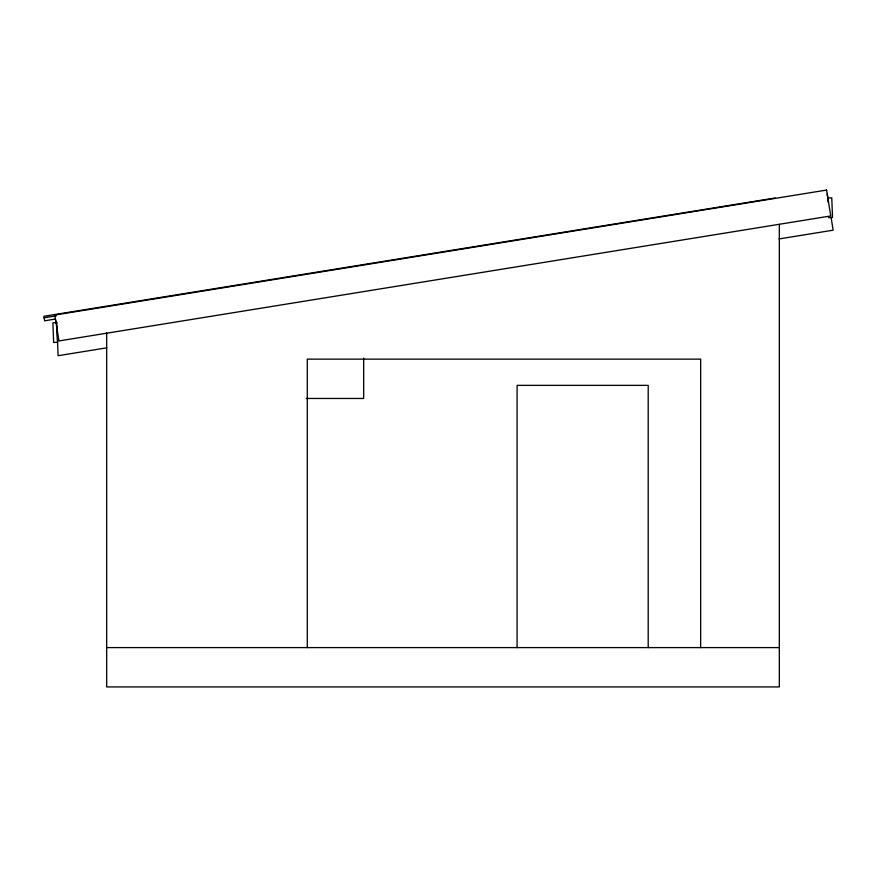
<?xml version="1.0" encoding="UTF-8"?>
<svg xmlns="http://www.w3.org/2000/svg" width="877" height="877" viewBox="0 0 877 877"><rect width="100%" height="100%" fill="white"/><g stroke="black" fill="none" stroke-linecap="round" stroke-linejoin="round"><path stroke-width="1.32" d="M44.102 317.803L56.271 315.863M106.797 347.818L58.101 355.711L57.137 330.629M779.05 238.939L833.15 230.18L831.056 217.233M827.23 194.102L827.855 197.983L831.78 197.84L832.525 217.496L828.59 217.639M306.303 398.465L363.67 398.465L363.67 358.123M106.676 647.599L779.324 647.599M775.202 197.972L43.861 316.301L44.595 320.829L55.394 319.02L56.04 322.835M827.855 197.983L827.998 201.918M779.324 224.359L779.324 686.932L106.676 686.932L106.676 332.909M700.657 647.599L700.657 359.132L307.29 359.132L307.29 647.599M648.202 647.599L648.202 385.354L517.09 385.354L517.09 647.599M826.572 190.068L54.791 315.051L58.978 340.934L830.76 215.95L826.572 190.068M56.83 322.648L52.894 322.791L53.64 342.447L57.575 342.293L56.83 322.648"/></g></svg>
